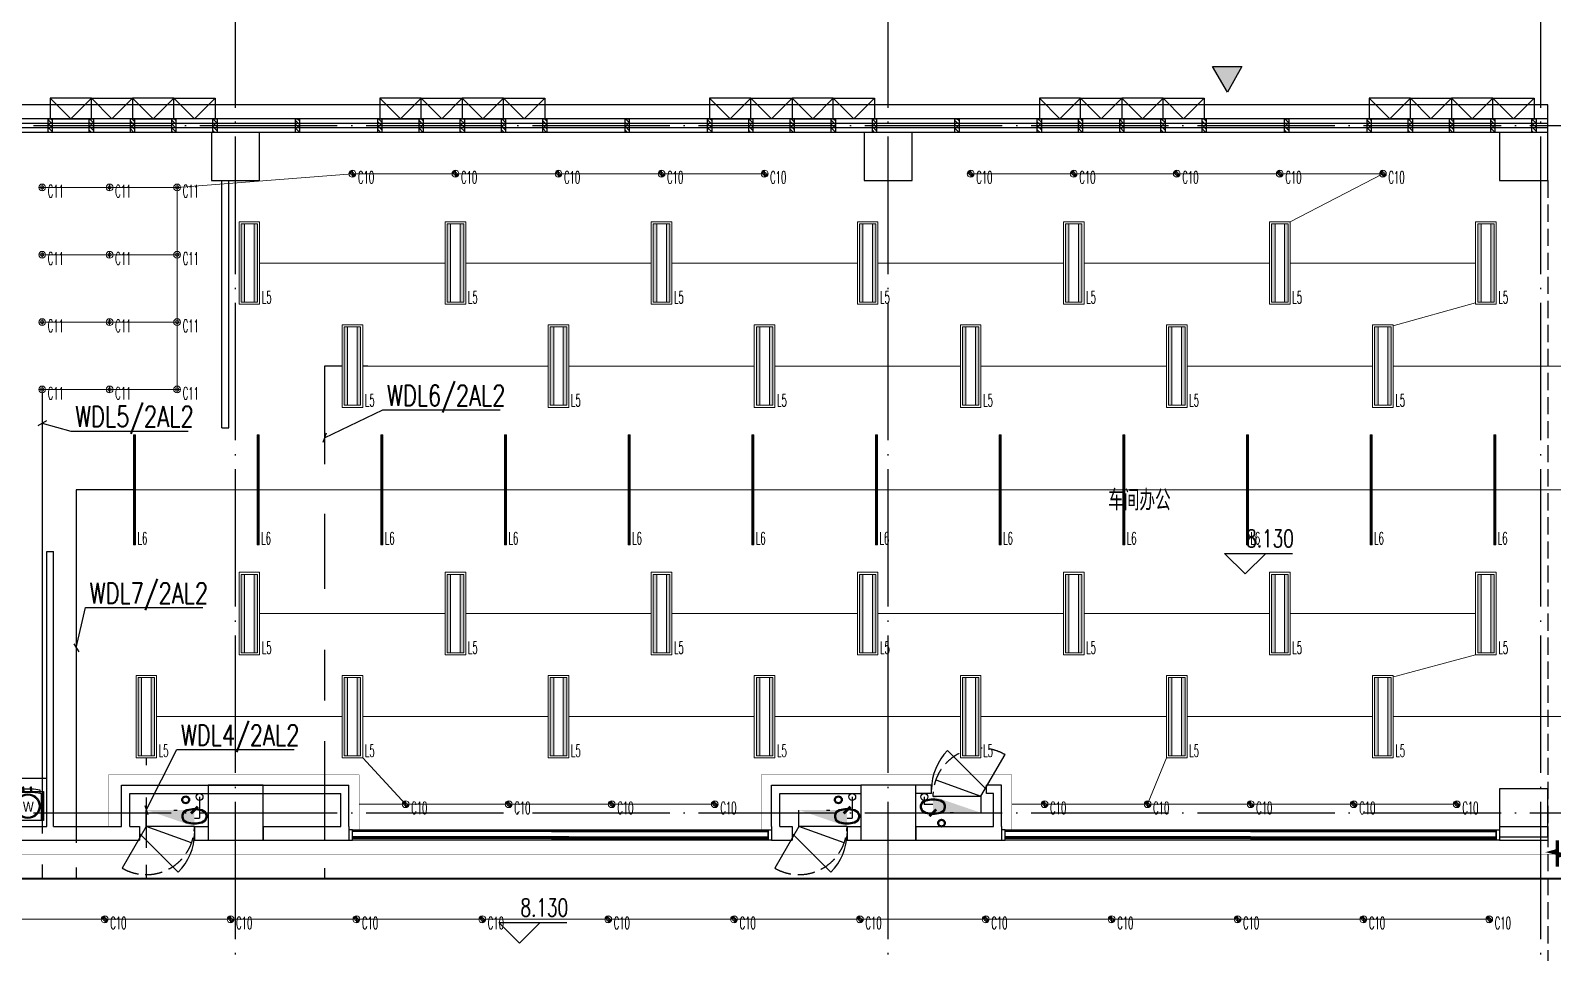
# Model space of a CAD drawing. Extents: x -621157 to 1764546, y -106808 to 741893.
# Drawn here: x 216013 to 238170, y 127966 to 141385 of the extents above; entities that cross this region are included whole.
import ezdxf
from ezdxf import colors
from ezdxf.entities.mleader import LeaderData, LeaderLine
from ezdxf.enums import TextEntityAlignment as Align
from ezdxf.math import Vec2, Vec3

# ---------------------------------------------------------------- set-up
doc = ezdxf.new("R2010")
doc.units = 0
doc.header["$LTSCALE"] = 1000
doc.header["$MEASUREMENT"] = 0
for name, pattern in [('DOT', [6.35, 0, -6.35]), ('XREF-A-101-平面图_t3$0$__DASH', [0.35, 0.25, -0.1]), ('XREF-A-101-平面图_t3$0$DASH', [0.35, 0.25, -0.1]), ('XREF-A-101-平面图_t3$0$DOTE', [2.42, 2, -0.2, 0.02, -0.2])]:
    doc.linetypes.add(name, pattern=pattern)
for name, color, linetype in [('0-底图', 7, 'Continuous'), ('WIRE-照明', 4, 'Continuous'), ('XREF-A-101-平面图_t3$0$A-COLUMN', 8, 'Continuous'), ('XREF-A-101-平面图_t3$0$A-CURTWALL', 8, 'Continuous'), ('XREF-A-101-平面图_t3$0$A-DIM_ELEV', 8, 'Continuous'), ('XREF-A-101-平面图_t3$0$A-DOTE', 8, 'Continuous'), ('XREF-A-101-平面图_t3$0$A-GROUND', 8, 'Continuous'), ('XREF-A-101-平面图_t3$0$A-ROOM-CH', 8, 'Continuous'), ('XREF-A-101-平面图_t3$0$A-SEE', 8, 'Continuous'), ('XREF-A-101-平面图_t3$0$A-WINDOW', 8, 'Continuous'), ('XREF-A-101-平面图_t3$0$A-开启符号', 8, 'Continuous'), ('XREF-A-101-平面图_t3$0$F-L-INF', 8, 'Continuous'), ('XREF-A-101-平面图_t3$0$I-WALL-GYPSUM', 8, 'Continuous'), ('XREF-A-101-平面图_t3$0$I-玻璃隔断', 8, 'Continuous'), ('XREF-A-101-平面图_t3$0$P-EQUIPMENT', 8, 'Continuous'), ('XREF-A-101-平面图_t3$0$PARTITION-INF', 8, 'Continuous'), ('XREF-A-101-平面图_t3$0$PUB_HATCH', 8, 'Continuous'), ('XREF-A-101-平面图_t3$0$PUB_TEXT', 8, 'Continuous'), ('XREF-A-101-平面图_t3$0$水-尺寸', 8, 'Continuous'), ('照明回路线', 1, 'Continuous')]:
    doc.layers.add(name, color=color, linetype=linetype)
for name, color, linetype, lineweight in [('00-照明回路线', 6, 'Continuous', 0), ('CEILING-INF', 4, 'Continuous', 0), ('LIGHT-INF', 6, 'Continuous', 0)]:
    doc.layers.add(name, color=color, linetype=linetype, lineweight=lineweight)
doc.styles.add('E-FST', font='txt.shx', dxfattribs={"width": 0.75, "height": 250, "bigfont": '@@gbcbig.shx'})
doc.styles.add('INF DIM', font='SIMPLEX.SHX', dxfattribs={"width": 0.7, "bigfont": 'hztxt.shx'})
doc.styles.get("Standard").update_dxf_attribs({"font": 'romans.shx', "bigfont": 'HZDXC.SHX'})
doc.styles.add('XREF-A-101-平面图_t3$0$-HZDXCROMANS', font='ROMANS.shx', dxfattribs={"bigfont": 'HZDXC.shx'})
doc.styles.add('XREF-A-101-平面图_t3$0$69F Layout plan$0$Standard', font='arial.ttf', dxfattribs={"width": 0.8})
doc.styles.add('XREF-A-101-平面图_t3$0$A-STANDARD', font='SIMPLEX', dxfattribs={"bigfont": 'GBCBIG'})
doc.styles.add('XREF-A-101-平面图_t3$0$ROMANS', font='romans.shx')
doc.linetypes.add('LED', pattern='A,6,-3.5,["LED",Standard,S=2.54,R=0,X=-2.54,Y=-1.27],-4.8', length=14.3)
doc.dimstyles.get("Standard").update_dxf_attribs({"dimscale": 100, "dimtxt": 3.5, "dimasz": 1, "dimexe": 2.5, "dimexo": 3, "dimgap": 1.5, "dimtad": 1, "dimdec": 0, "dimzin": 0, "dimdsep": 46, "dimtxsty": 'Standard', "dimblk": 'ARCHTICK', "dimcen": 0.09, "dimadec": 0, "dimazin": 0, "dimtfac": 1, "dimtdec": 0, "dimtix": 1, "dimtmove": 2, "dimatfit": 3, "dimfxl": 0, "dimtolj": 1, "dimtzin": 0, "dimarcsym": 0})

# ---------------------------------------------------------------- blocks, each defined once
blk = doc.blocks.new('XREF-A-101-平面图_t3$0$轴网(2)')
at = {"layer": 'XREF-A-101-平面图_t3$0$A-DOTE', "linetype": 'XREF-A-101-平面图_t3$0$DOTE'}
for p, q in [((19000, -3300), (19000, 43300)), ((28500, -3300), (28500, 43300)), ((38000, -3300), (38000, 43300)), ((-3300, 40000), (69800, 40000)), ((-3300, 30000), (69800, 30000))]:
    blk.add_line(p, q, dxfattribs=at)
blk = doc.blocks.new('XREF-A-101-平面图_t3$0$柱网2F')
at = {"layer": 'XREF-A-101-平面图_t3$0$A-COLUMN'}
for points in [[(18650, -800), (19350, -800), (19350, -100), (18650, -100)], [(28150, -800), (28850, -800), (28850, -100), (28150, -100)], [(37400, -800), (38100, -800), (38100, -100), (37400, -100)], [(18600, -10400), (19400, -10400), (19400, -9600), (18600, -9600)], [(28100, -10400), (28900, -10400), (28900, -9600), (28100, -9600)], [(37400, -10350), (38100, -10350), (38100, -9650), (37400, -9650)]]:
    blk.add_lwpolyline(points, close=True, dxfattribs=at)
blk = doc.blocks.new('XREF-A-101-平面图_t3$0$G$C869EB286')
at = {"layer": 'XREF-A-101-平面图_t3$0$A-WINDOW'}
h = blk.add_hatch(dxfattribs=at)
h.set_pattern_fill('ANSI31', color=256, scale=25)
h.set_pattern_definition([(45, (-143.957, -89940), (-28.0633, 28.0633), [])])
h.paths.add_polyline_path([(0, 60), (200, 60), (200, 0), (0, 0)])
blk.add_lwpolyline([(0, 60), (200, 60), (200, 0), (0, 0)], close=True, dxfattribs=at)
blk = doc.blocks.new('XREF-A-101-平面图_t3$0$ROOM')
at = {"layer": 'XREF-A-101-平面图_t3$0$A-ROOM-CH', "style": 'XREF-A-101-平面图_t3$0$-HZDXCROMANS', "width": 0.6}
for tag, p in [('中文房间名称', (0, -1000)), ('英文房间名称', (0, -1500))]:
    blk.add_attdef(tag, text='', height=300, dxfattribs=at).set_placement(p, align=Align.CENTER)
blk = doc.blocks.new('_ArchTick')
at = {"color": 0, "linetype": 'ByBlock', "const_width": 0.4}
blk.add_lwpolyline([(-0.5, -0.5), (0.5, 0.5)], dxfattribs=at)
blk = doc.blocks.new('*D25423')
at = {"layer": 'Defpoints', "color": 0}
blk.add_point((0, 0), dxfattribs=at)
blk.add_point((0, 0), dxfattribs=at)
blk.add_point((0, 0), dxfattribs=at)
blk.add_point((0, 0), dxfattribs=at)
at = {"layer": 'XREF-A-101-平面图_t3$0$水-尺寸', "color": 0, "linetype": 'ByBlock', "lineweight": -2}
blk.add_line((0, 300), (0, 250), dxfattribs=at)
blk.add_line((0, 300), (0, 250), dxfattribs=at)
blk.add_arc((0, 0), 0, 180, 180, dxfattribs=at)
at = {"layer": 'XREF-A-101-平面图_t3$0$水-尺寸', "color": 0, "linetype": 'ByBlock', "lineweight": -2, "xscale": 100, "yscale": 100, "zscale": 100}
for rotation in [90, 90.00000000000001]:
    blk.add_blockref('_ArchTick', (0, 0), dxfattribs=dict(at, rotation=rotation))
at = {"layer": 'XREF-A-101-平面图_t3$0$水-尺寸', "color": 0, "insert": (0, 0), "char_height": 350, "attachment_point": 5}
blk.add_mtext('\\A1;0%%d', dxfattribs=at)
blk = doc.blocks.new('*U25310')
at = {"color": 1}
for p, q in [((1428, 11088), (1428, 7514)), ((1433, 11088), (1433, 7514)), ((1438, 11088), (1438, 7514)), ((1443, 11088), (1443, 7514)), ((1448, 11088), (1448, 7514)), ((1453, 11088), (1453, 7514)), ((1429, 7513), (1428, 7514)), ((1429, 7513), (1432, 7513)), ((1433, 7514), (1432, 7513)), ((1433, 7514), (1438, 7514)), ((1439, 7513), (1438, 7514)), ((1439, 7513), (1442, 7513)), ((1443, 7514), (1442, 7513)), ((1443, 7514), (1448, 7514)), ((1449, 7513), (1448, 7514)), ((1449, 7513), (1452, 7513)), ((1453, 7514), (1452, 7513))]:
    blk.add_line(p, q, dxfattribs=at)
blk = doc.blocks.new('*U25311')
at = {"color": 1}
for p, q in [((3016, 1134), (3015, 1133)), ((3015, 1133), (3015, 1129)), ((3016, 1128), (3015, 1129)), ((6590, 1134), (3016, 1134)), ((6590, 1128), (3016, 1128))]:
    blk.add_line(p, q, dxfattribs=at)
blk = doc.blocks.new('*U25316')
at = {"color": 1}
for p, q in [((1428, 10663), (1428, 7514)), ((1433, 10663), (1433, 7514)), ((1438, 10663), (1438, 7514)), ((1443, 10663), (1443, 7514)), ((1448, 10663), (1448, 7514)), ((1453, 10663), (1453, 7514)), ((1429, 7513), (1428, 7514)), ((1429, 7513), (1432, 7513)), ((1433, 7514), (1432, 7513)), ((1433, 7514), (1438, 7514)), ((1439, 7513), (1438, 7514)), ((1439, 7513), (1442, 7513)), ((1443, 7514), (1442, 7513)), ((1443, 7514), (1448, 7514)), ((1449, 7513), (1448, 7514)), ((1449, 7513), (1452, 7513)), ((1453, 7514), (1452, 7513))]:
    blk.add_line(p, q, dxfattribs=at)
blk = doc.blocks.new('*U25317')
at = {"color": 1}
for p, q in [((3016, 1134), (3015, 1133)), ((3015, 1133), (3015, 1129)), ((3016, 1128), (3015, 1129)), ((6165, 1134), (3016, 1134)), ((6165, 1128), (3016, 1128))]:
    blk.add_line(p, q, dxfattribs=at)
blk = doc.blocks.new('*U25318')
at = {"color": 1}
for p, q in [((1428, 10663), (1428, 7514)), ((1433, 10663), (1433, 7514)), ((1438, 10663), (1438, 7514)), ((1443, 10663), (1443, 7514)), ((1448, 10663), (1448, 7514)), ((1453, 10663), (1453, 7514)), ((1429, 7513), (1428, 7514)), ((1429, 7513), (1432, 7513)), ((1433, 7514), (1432, 7513)), ((1433, 7514), (1438, 7514)), ((1439, 7513), (1438, 7514)), ((1439, 7513), (1442, 7513)), ((1443, 7514), (1442, 7513)), ((1443, 7514), (1448, 7514)), ((1449, 7513), (1448, 7514)), ((1449, 7513), (1452, 7513)), ((1453, 7514), (1452, 7513))]:
    blk.add_line(p, q, dxfattribs=at)
blk = doc.blocks.new('*U25319')
at = {"color": 1}
for p, q in [((3016, 1134), (3015, 1133)), ((3015, 1133), (3015, 1129)), ((3016, 1128), (3015, 1129)), ((6165, 1134), (3016, 1134)), ((6165, 1128), (3016, 1128))]:
    blk.add_line(p, q, dxfattribs=at)
blk = doc.blocks.new('*U25320')
at = {"color": 1}
for p, q in [((1428, 11088), (1428, 7514)), ((1433, 11088), (1433, 7514)), ((1438, 11088), (1438, 7514)), ((1443, 11088), (1443, 7514)), ((1448, 11088), (1448, 7514)), ((1453, 11088), (1453, 7514)), ((1429, 7513), (1428, 7514)), ((1429, 7513), (1432, 7513)), ((1433, 7514), (1432, 7513)), ((1433, 7514), (1438, 7514)), ((1439, 7513), (1438, 7514)), ((1439, 7513), (1442, 7513)), ((1443, 7514), (1442, 7513)), ((1443, 7514), (1448, 7514)), ((1449, 7513), (1448, 7514)), ((1449, 7513), (1452, 7513)), ((1453, 7514), (1452, 7513))]:
    blk.add_line(p, q, dxfattribs=at)
blk = doc.blocks.new('*U25321')
at = {"color": 1}
for p, q in [((3016, 1134), (3015, 1133)), ((3015, 1133), (3015, 1129)), ((3016, 1128), (3015, 1129)), ((6590, 1134), (3016, 1134)), ((6590, 1128), (3016, 1128))]:
    blk.add_line(p, q, dxfattribs=at)
blk = doc.blocks.new('XREF-A-101-平面图_t3$0$G$CCB870F7D')
at = {"layer": 'XREF-A-101-平面图_t3$0$I-玻璃隔断'}
blk.add_line((26700, -10100), (26700, -10300), dxfattribs=at)
for points in [[(20600, -10300), (20600, -10150), (20550, -10150), (20550, -10300)], [(20600, -10300), (20600, -10150), (26650, -10150), (26650, -10300)], [(26650, -10300), (26650, -10150), (26700, -10150), (26700, -10300)], [(30100, -10300), (30100, -10150), (30050, -10150), (30050, -10300)], [(30100, -10300), (30100, -10150), (37250, -10150), (37250, -10300)], [(37250, -10300), (37250, -10150), (37300, -10150), (37300, -10300)]]:
    blk.add_lwpolyline(points, close=True, dxfattribs=at)
at = {"layer": 'XREF-A-101-平面图_t3$0$I-玻璃隔断', "color": 1}
blk.add_blockref('*U25321', (27085, -11299), dxfattribs=at)
at = {"layer": 'XREF-A-101-平面图_t3$0$I-玻璃隔断', "color": 1, "xscale": -1, "rotation": 270}
blk.add_blockref('*U25320', (22587, -11702), dxfattribs=at)
at = {"layer": 'XREF-A-101-平面图_t3$0$PARTITION-INF'}
blk.add_blockref('*U25317', (17585, -11299), dxfattribs=at)
at = {"layer": 'XREF-A-101-平面图_t3$0$PARTITION-INF', "xscale": -1}
for name, p in [('*U25319', (29665, -11299)), ('*U25311', (40265, -11299))]:
    blk.add_blockref(name, p, dxfattribs=at)
at = {"layer": 'XREF-A-101-平面图_t3$0$PARTITION-INF', "xscale": -1, "rotation": 270}
blk.add_blockref('*U25316', (13087, -11702), dxfattribs=at)
at = {"layer": 'XREF-A-101-平面图_t3$0$PARTITION-INF', "rotation": 90.00000000000001}
for name, p in [('*U25318', (34163, -11702)), ('*U25310', (44763, -11702))]:
    blk.add_blockref(name, p, dxfattribs=at)
blk = doc.blocks.new('XREF-A-101-平面图_t3$0$coffeemachine_PL-01')
blk.add_lwpolyline([(-195, 426), (195, 426), (195, 0), (-195, 0)], close=True)
at = {"color": 8}
blk.add_lwpolyline([(195, 64), (165, 64), (144, 93), (0, 93), (-144, 93), (-165, 64), (-195, 64)], dxfattribs=at)
blk.add_lwpolyline([(-172, 0), (-172, -26, 0.414214), (-162, -36), (162, -36, 0.414214), (172, -26), (172, 0)], format="xyb", dxfattribs=at)
blk.add_circle((0, 50), 22.5)
at = {"insert": (7, 233), "char_height": 50, "width": 870.54, "attachment_point": 5, "style": 'XREF-A-101-平面图_t3$0$ROMANS'}
blk.add_mtext('COFFEE', dxfattribs=at)
blk = doc.blocks.new('XREF-A-101-平面图_t3$0$A$C2C206FAC')
for p, q in [((0, 485), (400, 485)), ((0, 485), (0, 98)), ((400, 485), (400, 98)), ((20, 94), (20, 44)), ((148, 50), (145, 0)), ((145, 0), (160, 0)), ((148, 50), (150, 50)), ((155, 50), (157, 50)), ((157, 50), (160, 0)), ((260, 50), (257, 0)), ((257, 0), (272, 0)), ((260, 50), (262, 50)), ((267, 50), (269, 50)), ((269, 50), (272, 0)), ((380, 94), (380, 44))]:
    blk.add_line(p, q)
for centre, radius in [((200, 278), 179), ((200, 278), 164), ((153, 50), 2.6), ((265, 50), 2.6)]:
    blk.add_circle(centre, radius)
for centre, radius, start, end in [((200, 1084), 1006, 258.547, 281.4897), ((200, 1084), 1056, 260.1999, 267.1079), ((152, 54), 10.9, 296.6275, 243.5797), ((200, 1084), 1056, 267.7307, 273.2177), ((265, 54), 10.9, 296.6275, 243.5797), ((200, 1084), 1056, 273.8352, 279.8368)]:
    blk.add_arc(centre, radius, start, end)
at = {"insert": (1123, 210), "char_height": 150, "width": 1952.54, "attachment_point": 1, "rotation": 180, "style": 'XREF-A-101-平面图_t3$0$69F Layout plan$0$Standard'}
blk.add_mtext('\\pxi5.6747;W', dxfattribs=at)
blk = doc.blocks.new('XREF-A-101-平面图_t3$0$yuouioui')
at = {"linetype": 'XREF-A-101-平面图_t3$0$__DASH', "ltscale": 1000}
blk.add_lwpolyline([(300666, 20452), (301087, 20452), (301087, 20000), (300666, 20000)], close=True, dxfattribs=at)
at = {"linetype": 'XREF-A-101-平面图_t3$0$__DASH', "ltscale": 1000, "rotation": 89.98165643611132}
blk.add_blockref('XREF-A-101-平面图_t3$0$A$C2C206FAC', (301151, 20026), dxfattribs=at)
blk = doc.blocks.new('XREF-A-101-平面图_t3$0$Reflesh-900')
for p, q in [((450, 53), (-450, 53)), ((-450, 53), (-370, 53)), ((0, 0), (0, 53))]:
    blk.add_line(p, q)
for points in [[(-430, 64, -0.414214), (-450, 84), (-450, 634), (450, 634), (450, 84, -0.414214), (430, 64)], [(435, -1, 0.368203), (451, 19), (451, 53), (-449, 53), (-449, 19, 0.368203), (-432, -1, -0.001541)]]:
    blk.add_lwpolyline(points, format="xyb", close=True)
for points in [[(-370, -3), (-370, -24, 0.414214), (-365, -29), (-315, -29, 0.414214), (-310, -24), (-310, 0)], [(370, -3), (370, -24, -0.414214), (365, -29), (315, -29, -0.414214), (310, -24), (310, 0)]]:
    blk.add_lwpolyline(points, format="xyb")
blk = doc.blocks.new('XREF-A-101-平面图_t3$0$WashBasin')
at = {"color": 8}
for p, q in [((272, 500), (272, 495)), ((272, 495), (285, 486)), ((272, 495), (302, 495)), ((285, 486), (285, 464)), ((285, 486), (302, 486)), ((285, 454), (285, 440)), ((332, 495), (302, 495)), ((320, 486), (302, 486)), ((332, 495), (320, 486)), ((320, 486), (320, 464)), ((320, 454), (320, 440)), ((332, 500), (332, 495)), ((275, 250), (325, 250)), ((300, 225), (300, 275))]:
    blk.add_line(p, q, dxfattribs=at)
for points in [[(0, 25), (0, 475)], [(25, 500), (575, 500)], [(600, 475), (600, 25)], [(575, 0), (25, 0)]]:
    blk.add_lwpolyline(points)
for points in [[(63, 463), (538, 463)], [(38, 63), (38, 438)], [(563, 438), (563, 63)], [(538, 38), (63, 38)]]:
    blk.add_lwpolyline(points, dxfattribs=at)
for points in [[(302, 464), (285, 464, 1), (285, 454), (302, 454)], [(302, 464), (320, 464, -1), (320, 454), (302, 454)], [(316, 397), (316, 355, -1), (289, 355), (289, 397)]]:
    blk.add_lwpolyline(points, format="xyb", dxfattribs=at)
for centre, radius in [((300, 250), 37.5), ((300, 250), 25), ((302, 423), 4.51)]:
    blk.add_circle(centre, radius, dxfattribs=at)
for centre, start, end in [((22, 478), 81.8699, 188.1301), ((578, 478), 351.8699, 98.1301), ((22, 22), 171.8699, 278.1301), ((578, 22), 261.8699, 8.1301)]:
    blk.add_arc(centre, 22.1, start, end)
for centre, radius, start, end in [((59, 441), 22.1, 81.8699, 188.1301), ((302, 420), 26.9, 47.1315, 132.7667), ((541, 441), 22.1, 351.8699, 98.1301), ((280, 434), 6.65, 75.1582, 220.8774), ((334, 480), 77.3, 220.8774, 232.5424), ((302, 420), 26.9, 162.3089, 257.9711), ((308, 539), 102, 255.1582, 266.5866), ((277, 406), 15.5, 3.2094, 52.5424), ((335, 410), 42.5, 183.2094, 198.0112), ((302, 399), 7.35, 198.0112, 271.9664), ((296, 539), 102, 273.4134, 284.8418), ((302, 399), 7.35, 268.0336, 341.9888), ((302, 420), 26.9, 282.4857, 17.3853), ((269, 410), 42.5, 341.9888, 356.7906), ((327, 406), 15.5, 127.4576, 176.7906), ((270, 480), 77.3, 307.4576, 319.1226), ((324, 434), 6.65, 319.1226, 104.8418), ((59, 59), 22.1, 171.8699, 278.1301), ((541, 59), 22.1, 261.8699, 8.1301)]:
    blk.add_arc(centre, radius, start, end, dxfattribs=at)
blk = doc.blocks.new('XREF-A-101-平面图_t3$0$G$CD62491EA')
at = {"layer": 'XREF-A-101-平面图_t3$0$F-L-INF', "ltscale": 0.15}
for points in [[(0, 700), (0, 0), (4500, 0), (4500, 700)], [(3950, 0), (4500, 0), (4500, 700), (3950, 700)]]:
    blk.add_lwpolyline(points, close=True, dxfattribs=at)
blk.add_lwpolyline([(1000, 700), (1000, 0)], dxfattribs=at)
for name, p, rotation in [('XREF-A-101-平面图_t3$0$WashBasin', (2087, 700), 180), ('XREF-A-101-平面图_t3$0$Reflesh-900', (500, 634), 180), ('XREF-A-101-平面图_t3$0$coffeemachine_PL-01', (2786, 537), 180), ('XREF-A-101-平面图_t3$0$yuouioui', (24451, -300577), 90)]:
    blk.add_blockref(name, p, dxfattribs=dict(at, rotation=rotation))
blk = doc.blocks.new('XREF-A-101-平面图_t3$0$bz1')
at = {"layer": 'XREF-A-101-平面图_t3$0$PUB_HATCH'}
h = blk.add_hatch(color=1, dxfattribs=at)
h.dxf.hatch_style = 1
h.paths.add_polyline_path([(4866032, -641203), (4865818, -641573), (4866245, -641573)])
at = {"layer": 'XREF-A-101-平面图_t3$0$PUB_TEXT', "color": 1}
blk.add_lwpolyline([(4866032, -641203), (4865818, -641573), (4866245, -641573)], close=True, dxfattribs=at)
blk = doc.blocks.new('XREF-A-101-平面图_t3$0$G$C34B60025')
at = {"xscale": -1, "rotation": 180}
blk.add_blockref('XREF-A-101-平面图_t3$0$bz1', (-4832696, -640615), dxfattribs=at)
blk = doc.blocks.new('XREF-A-101-平面图_t3$0$DOOR2DLIB$SYSLIB$00000101')
at = {"color": 0}
blk.add_line((0.5, 0), (-0.207, 0.707), dxfattribs=at)
blk.add_arc((0.5, 0), 1, 135, 180, dxfattribs=at)
blk = doc.blocks.new('_Oblique')
at = {"color": 0, "linetype": 'ByBlock', "lineweight": -2}
blk.add_line((-0.5, -0.5), (0.5, 0.5), dxfattribs=at)
blk = doc.blocks.new('*U24682')
h = blk.add_hatch(color=8)
h.dxf.hatch_style = 1
h.paths.add_polyline_path([(-50, 0), (-24, 0, -0.414214), (0, 24), (0, 50, 0.414214)])
h.paths.add_polyline_path([(0, -24), (0, -50, 0.414214), (50, 0), (24, 0, -0.414214)])
at = {"color": 8}
for points in [[(50, 0), (-50, 0)], [(0, 50), (0, -50)]]:
    blk.add_lwpolyline(points, dxfattribs=at)
blk.add_circle((0, 0), 50)
blk.add_circle((0, 0), 24.5, dxfattribs=at)
at = {"style": 'INF DIM', "width": 0.5}
blk.add_text('C10', height=180, dxfattribs=at).set_placement((81, -144))
blk = doc.blocks.new('A$C73cf2add')
at = {"linetype": 'DOT'}
blk.add_wipeout([(-150, 600), (150, 600), (150, -600), (-150, -600)], dxfattribs=at).dxf.layer = 'LIGHT-INF'
at = {"layer": 'LIGHT-INF'}
h = blk.add_hatch(color=256, dxfattribs=at)
h.dxf.hatch_style = 1
h.paths.add_polyline_path([(-120, 570), (-70, 570), (-70, -570), (-120, -570)])
h = blk.add_hatch(color=256, dxfattribs=at)
h.dxf.hatch_style = 1
h.paths.add_polyline_path([(70, 570), (120, 570), (120, -570), (70, -570)])
for points in [[(-150, 600), (150, 600), (150, -600), (-150, -600)], [(-120, 570), (120, 570), (120, -570), (-120, -570)], [(-120, 570), (-70, 570), (-70, -570), (-120, -570)], [(70, 570), (120, 570), (120, -570), (70, -570)]]:
    blk.add_lwpolyline(points, close=True, dxfattribs=at)
at = {"layer": 'LIGHT-INF', "style": 'INF DIM', "width": 0.5}
blk.add_text('L5', height=180, dxfattribs=at).set_placement((181, -588))
blk = doc.blocks.new('A$C43fcb5d1')
at = {"linetype": 'DOT'}
blk.add_wipeout([(-15, 0), (15, 0), (15, -1600), (-15, -1600)], dxfattribs=at).dxf.layer = 'CEILING-INF'
at = {"layer": 'LIGHT-INF'}
h = blk.add_hatch(dxfattribs=at)
h.set_pattern_fill('ANSI37', color=256, scale=5)
h.set_pattern_definition([(45, (-3e-11, -800), (-11.22532, 11.22532), []), (135, (-3e-11, -800), (-11.22532, -11.22532), [])])
h.paths.add_polyline_path([(-10, -5), (10, -5), (10, -1595), (-10, -1595)])
for points in [[(-15, 0), (15, 0), (15, -1600), (-15, -1600)], [(-10, -5), (10, -5), (10, -1595), (-10, -1595)]]:
    blk.add_lwpolyline(points, close=True, dxfattribs=at)
at = {"layer": 'LIGHT-INF', "style": 'INF DIM', "width": 0.5}
blk.add_text('L6', height=180, dxfattribs=at).set_placement((42, -1594))
blk = doc.blocks.new('A$C8937094a')
at = {"color": 8}
for points in [[(50, 0), (-50, 0)], [(0, 50), (0, -50)]]:
    blk.add_lwpolyline(points, dxfattribs=at)
blk.add_circle((0, 0), 50)
blk.add_circle((0, 0), 24.5, dxfattribs=at)
at = {"style": 'INF DIM', "width": 0.5}
blk.add_text('C11', height=180, dxfattribs=at).set_placement((81, -144))
blk = doc.blocks.new('G$CDFF05B24')
at = {"layer": 'LIGHT-INF', "color": 6, "linetype": 'LED', "ltscale": 0.05, "const_width": 5}
for points in [[(5400, -10200), (8900, -10200), (8900, -10600), (57600, -10600), (57600, -10200), (62400, -10200), (62400, -4500)], [(17150, -10200), (17150, -9450), (20800, -9450), (20800, -10250)]]:
    blk.add_lwpolyline(points, dxfattribs=at)
at = {"layer": 'LIGHT-INF', "color": 6, "linetype": 'LED', "ltscale": 0.1, "const_width": 5}
blk.add_lwpolyline([(26650, -10250), (26650, -9450), (30300, -9450), (30300, -10250)], dxfattribs=at)
at = {"layer": 'LIGHT-INF', "color": 6}
for name, p in [('*U24682', (20700, -700)), ('*U24682', (22200, -700)), ('*U24682', (23700, -700)), ('*U24682', (25200, -700)), ('*U24682', (26700, -700)), ('*U24682', (29700, -700)), ('*U24682', (31200, -700)), ('*U24682', (32700, -700)), ('*U24682', (34200, -700)), ('*U24682', (35700, -700)), ('A$C8937094a', (16184, -900)), ('A$C8937094a', (17166, -900)), ('A$C8937094a', (18149, -900)), ('A$C73cf2add', (19200, -2000)), ('A$C73cf2add', (22200, -2000)), ('A$C73cf2add', (25200, -2000)), ('A$C73cf2add', (28200, -2000)), ('A$C73cf2add', (31200, -2000)), ('A$C73cf2add', (34200, -2000)), ('A$C73cf2add', (37200, -2000)), ('A$C8937094a', (16184, -1880)), ('A$C8937094a', (17166, -1880)), ('A$C8937094a', (18149, -1880)), ('A$C8937094a', (16184, -2860)), ('A$C8937094a', (17166, -2860)), ('A$C8937094a', (18149, -2860)), ('A$C73cf2add', (20700, -3500)), ('A$C73cf2add', (23700, -3500)), ('A$C73cf2add', (26700, -3500)), ('A$C73cf2add', (29700, -3500)), ('A$C73cf2add', (32700, -3500)), ('A$C73cf2add', (35700, -3500)), ('A$C8937094a', (16184, -3840)), ('A$C8937094a', (17166, -3840)), ('A$C8937094a', (18149, -3840)), ('*U24682', (21475, -9875)), ('*U24682', (22975, -9875)), ('*U24682', (24475, -9875)), ('*U24682', (25975, -9875)), ('*U24682', (30775, -9875)), ('*U24682', (32275, -9875)), ('*U24682', (33775, -9875)), ('*U24682', (35275, -9875)), ('*U24682', (36775, -9875)), ('*U24682', (17094, -11550)), ('*U24682', (18926, -11550)), ('*U24682', (20758, -11550)), ('*U24682', (22590, -11550)), ('*U24682', (24423, -11550)), ('*U24682', (26255, -11550)), ('*U24682', (28087, -11550)), ('*U24682', (29919, -11550)), ('*U24682', (31752, -11550)), ('*U24682', (33584, -11550)), ('*U24682', (35416, -11550)), ('*U24682', (37248, -11550))]:
    blk.add_blockref(name, p, dxfattribs=at)
at = {"layer": 'CEILING-INF', "color": 8}
for p in [(17530, -4500), (19330, -4500), (21130, -4500), (22930, -4500), (24730, -4500), (26530, -4500), (28330, -4500), (30130, -4500), (31930, -4500), (33730, -4500), (35530, -4500), (37330, -4500)]:
    blk.add_blockref('A$C43fcb5d1', p, dxfattribs=at)
at = {"layer": 'LIGHT-INF', "color": 6}
for p in [(19200, -7100), (22200, -7100), (25200, -7100), (28200, -7100), (31200, -7100), (34200, -7100), (37200, -7100), (17700, -8600), (20700, -8600), (23700, -8600), (26700, -8600), (29700, -8600), (32700, -8600), (35700, -8600)]:
    blk.add_blockref('A$C73cf2add', p, dxfattribs=at)
blk = doc.blocks.new('XREF-A-101-平面图_t3$0$单出口消火栓新')
for p, q in [((-240, 700), (-846.2, 1050)), ((-479.4, 42.2), (-240, 700)), ((-240, 0), (-240, 700)), ((-240, 700), (0, 700))]:
    blk.add_line(p, q)
at = {"color": 0, "linetype": 'XREF-A-101-平面图_t3$0$DASH'}
blk.add_arc((-240, 700), 700, 150, 270, dxfattribs=at)
blk.add_solid([(-240, 0), (0, 0), (0, 700)])
at = {"layer": 'XREF-A-101-平面图_t3$0$水-尺寸', "linetype": 'ByBlock'}
dim = blk.add_angular_dim_3p(base=(0, 0), center=(0, 0), p1=(0, 0), p2=(0, 0), dimstyle='Standard', dxfattribs=at)
dim.commit()
dim.dimension.update_dxf_attribs({"geometry": '*D25423', "text_midpoint": (0, 0)})
blk = doc.blocks.new('XREF-A-101-平面图_t3$0$G$C156FCA62')
at = {"layer": 'XREF-A-101-平面图_t3$0$P-EQUIPMENT', "color": 10}
for p, q in [((18475, 130230), (18475, 129920)), ((27975, 130230), (27975, 129920)), ((29025, 130230), (29025, 130120)), ((29150, 130120), (29025, 130120)), ((18400, 129920), (18475, 129920)), ((27900, 129920), (27975, 129920))]:
    blk.add_line(p, q, dxfattribs=at)
at = {"layer": 'XREF-A-101-平面图_t3$0$P-EQUIPMENT'}
for centre in [(18475, 130230), (27975, 130230), (29025, 130230)]:
    blk.add_circle(centre, 50, dxfattribs=at)
for p, rotation in [((29150, 130000), 270), ((18400, 130040), 90), ((27900, 130040), 90)]:
    blk.add_blockref('XREF-A-101-平面图_t3$0$单出口消火栓新', p, dxfattribs=dict(at, rotation=rotation))
blk = doc.blocks.new('XREF-A-101-平面图_t3$0$G$C646F86AA')
at = {"layer": 'XREF-A-101-平面图_t3$0$P-EQUIPMENT', "color": 10}
for p, q in [((18475, 130230), (18475, 129920)), ((27975, 130230), (27975, 129920)), ((29025, 130230), (29025, 130120)), ((29150, 130120), (29025, 130120)), ((18400, 129920), (18475, 129920)), ((27900, 129920), (27975, 129920))]:
    blk.add_line(p, q, dxfattribs=at)
at = {"layer": 'XREF-A-101-平面图_t3$0$P-EQUIPMENT'}
for centre in [(18475, 130230), (27975, 130230), (29025, 130230)]:
    blk.add_circle(centre, 50, dxfattribs=at)
for p, rotation in [((29150, 130000), 270), ((18400, 130040), 90), ((27900, 130040), 90)]:
    blk.add_blockref('XREF-A-101-平面图_t3$0$单出口消火栓新', p, dxfattribs=dict(at, rotation=rotation))
blk = doc.blocks.new('XREF-A-101-平面图_t3')
at = {"layer": 'XREF-A-101-平面图_t3$0$A-CURTWALL'}
for p, q in [((238100, 140100), (199900, 140100)), ((238100, 140033), (199967, 140033)), ((238100, 139900), (238100, 140100)), ((238100, 139967), (200033, 139967)), ((238100, 139900), (200100, 139900))]:
    blk.add_line(p, q, dxfattribs=at)
at = {"layer": 'XREF-A-101-平面图_t3$0$A-开启符号', "linetype": 'Continuous'}
for points in [[(216300, 140400), (216300, 140100), (216900, 140100), (216900, 140400)], [(217500, 140400), (217500, 140100), (216900, 140100), (216900, 140400)], [(217500, 140400), (217500, 140100), (218100, 140100), (218100, 140400)], [(218700, 140400), (218700, 140100), (218100, 140100), (218100, 140400)], [(221100, 140400), (221100, 140100), (221700, 140100), (221700, 140400)], [(222300, 140400), (222300, 140100), (221700, 140100), (221700, 140400)], [(222300, 140400), (222300, 140100), (222900, 140100), (222900, 140400)], [(223500, 140400), (223500, 140100), (222900, 140100), (222900, 140400)], [(225900, 140400), (225900, 140100), (226500, 140100), (226500, 140400)], [(227100, 140400), (227100, 140100), (226500, 140100), (226500, 140400)], [(227100, 140400), (227100, 140100), (227700, 140100), (227700, 140400)], [(228300, 140400), (228300, 140100), (227700, 140100), (227700, 140400)], [(230700, 140400), (230700, 140100), (231300, 140100), (231300, 140400)], [(231900, 140400), (231900, 140100), (231300, 140100), (231300, 140400)], [(231900, 140400), (231900, 140100), (232500, 140100), (232500, 140400)], [(233100, 140400), (233100, 140100), (232500, 140100), (232500, 140400)], [(235500, 140400), (235500, 140100), (236100, 140100), (236100, 140400)], [(236700, 140400), (236700, 140100), (236100, 140100), (236100, 140400)], [(236700, 140400), (236700, 140100), (237300, 140100), (237300, 140400)], [(237900, 140400), (237900, 140100), (237300, 140100), (237300, 140400)]]:
    blk.add_lwpolyline(points, close=True, dxfattribs=at)
for points in [[(216300, 140400), (216600, 140100), (216900, 140400)], [(217500, 140400), (217200, 140100), (216900, 140400)], [(217500, 140400), (217800, 140100), (218100, 140400)], [(218700, 140400), (218400, 140100), (218100, 140400)], [(221100, 140400), (221400, 140100), (221700, 140400)], [(222300, 140400), (222000, 140100), (221700, 140400)], [(222300, 140400), (222600, 140100), (222900, 140400)], [(223500, 140400), (223200, 140100), (222900, 140400)], [(225900, 140400), (226200, 140100), (226500, 140400)], [(227100, 140400), (226800, 140100), (226500, 140400)], [(227100, 140400), (227400, 140100), (227700, 140400)], [(228300, 140400), (228000, 140100), (227700, 140400)], [(230700, 140400), (231000, 140100), (231300, 140400)], [(231900, 140400), (231600, 140100), (231300, 140400)], [(231900, 140400), (232200, 140100), (232500, 140400)], [(233100, 140400), (232800, 140100), (232500, 140400)], [(235500, 140400), (235800, 140100), (236100, 140400)], [(236700, 140400), (236400, 140100), (236100, 140400)], [(236700, 140400), (237000, 140100), (237300, 140400)], [(237900, 140400), (237600, 140100), (237300, 140400)]]:
    blk.add_lwpolyline(points, dxfattribs=at)
at = {"layer": 'XREF-A-101-平面图_t3$0$I-WALL-GYPSUM'}
blk.add_line((218800, 139200), (218900, 139200), dxfattribs=at)
blk.add_blockref('XREF-A-101-平面图_t3$0$G$CCB870F7D', (200100, 139900))
at = {"layer": 'XREF-A-101-平面图_t3$0$A-WINDOW', "rotation": 270}
for p in [(216270, 140100), (216870, 140100), (217470, 140100), (218070, 140100), (218670, 140100), (219870, 140100), (221070, 140100), (221670, 140100), (222270, 140100), (222870, 140100), (223470, 140100), (224670, 140100), (225870, 140100), (226470, 140100), (227070, 140100), (227670, 140100), (228270, 140100), (229470, 140100), (230670, 140100), (231270, 140100), (231870, 140100), (232470, 140100), (233070, 140100), (234270, 140100), (235470, 140100), (236070, 140100), (236670, 140100), (237270, 140100), (237870, 140100)]:
    blk.add_blockref('XREF-A-101-平面图_t3$0$G$C869EB286', p, dxfattribs=at)
at = {"layer": 'XREF-A-101-平面图_t3$0$A-DIM_ELEV'}
for p, q in [((233694, 133475), (233394, 133775)), ((233394, 133775), (234384, 133775)), ((233694, 133475), (233994, 133775)), ((223131, 128103), (222831, 128403)), ((222831, 128403), (223821, 128403)), ((223131, 128103), (223431, 128403))]:
    blk.add_line(p, q, dxfattribs=at)
at = {"layer": 'XREF-A-101-平面图_t3$0$A-GROUND', "linetype": 'XREF-A-101-平面图_t3$0$DASH'}
blk.add_lwpolyline([(238100, 139200), (238100, 100400)], dxfattribs=at)
at = {"layer": 'XREF-A-101-平面图_t3$0$A-SEE'}
blk.add_lwpolyline([(238100, 140100), (238100, 140300), (199700, 140300), (199700, 111000)], dxfattribs=at)
at = {"layer": 'XREF-A-101-平面图_t3$0$I-WALL-GYPSUM'}
for p, q in [((218800, 135600), (218800, 139200)), ((218900, 135600), (218900, 139200)), ((218800, 135600), (218900, 135600)), ((216250, 129800), (216250, 133800)), ((216250, 133800), (216350, 133800)), ((216350, 129800), (216350, 133800)), ((217340, 129800), (217340, 130400)), ((217340, 130400), (220650, 130400)), ((220650, 129800), (220650, 130400)), ((226800, 130400), (228100, 130400)), ((226800, 129800), (226800, 130400)), ((228100, 130400), (228100, 130280)), ((229130, 130400), (228900, 130400)), ((228900, 130280), (228900, 130400)), ((230150, 130400), (229930, 130400)), ((230150, 129800), (230150, 130400)), ((217460, 129800), (217460, 130280)), ((217460, 130280), (220530, 130280)), ((220530, 129800), (220530, 130280)), ((226920, 130280), (228100, 130280)), ((226920, 129800), (226920, 130280)), ((229130, 130280), (228900, 130280)), ((230030, 130280), (229930, 130280)), ((230030, 129800), (230030, 130280)), ((211750, 129800), (216250, 129800)), ((216350, 129800), (217340, 129800)), ((217460, 129800), (217600, 129800)), ((218400, 129800), (218600, 129800)), ((218600, 129800), (218600, 129600)), ((219400, 129800), (220530, 129800)), ((219400, 129800), (219400, 129600)), ((220650, 129800), (220650, 129600)), ((226800, 129800), (226800, 129600)), ((226920, 129800), (227100, 129800)), ((227900, 129800), (228100, 129800)), ((228100, 129800), (228100, 129600)), ((228900, 129800), (230030, 129800)), ((228900, 129800), (228900, 129600)), ((230150, 129800), (230150, 129600)), ((237400, 129800), (238100, 129800)), ((237400, 129800), (237400, 129600)), ((238100, 129800), (238100, 129600)), ((211650, 129600), (216300, 129600)), ((216300, 129600), (217400, 129600)), ((217400, 129600), (217600, 129600)), ((218400, 129600), (218600, 129600)), ((219400, 129600), (220590, 129600)), ((220590, 129600), (220650, 129600)), ((226800, 129600), (226860, 129600)), ((226860, 129600), (227100, 129600)), ((227900, 129600), (228100, 129600)), ((228900, 129600), (230080, 129600)), ((230080, 129600), (230150, 129600)), ((237400, 129600), (238100, 129600))]:
    blk.add_line(p, q, dxfattribs=at)
for points in [[(229130, 130280), (229130, 130400)], [(229930, 130280), (229930, 130400)], [(217600, 129800), (217600, 129600)], [(218400, 129800), (218400, 129600)], [(227100, 129800), (227100, 129600)], [(227900, 129800), (227900, 129600)]]:
    blk.add_lwpolyline(points, dxfattribs=at)
for name, p in [('XREF-A-101-平面图_t3$0$G$C156FCA62', (200000, 0)), ('XREF-A-101-平面图_t3$0$G$C646F86AA', (200000, 0)), ('XREF-A-101-平面图_t3$0$G$C646F86AA', (200000, 0)), ('XREF-A-101-平面图_t3$0$G$C34B60025', (200100, 139900)), ('XREF-A-101-平面图_t3$0$G$CD62491EA', (211750, 129800))]:
    blk.add_blockref(name, p)
at = {"layer": 'XREF-A-101-平面图_t3$0$A-COLUMN'}
blk.add_blockref('XREF-A-101-平面图_t3$0$柱网2F', (200000, 140000), dxfattribs=at)
at = {"layer": 'XREF-A-101-平面图_t3$0$A-DOTE'}
blk.add_blockref('XREF-A-101-平面图_t3$0$轴网(2)', (200000, 100000), dxfattribs=at)
at = {"layer": 'XREF-A-101-平面图_t3$0$A-ROOM-CH'}
ref = blk.add_blockref('XREF-A-101-平面图_t3$0$ROOM', (232156, 135399), dxfattribs=at)
ref.add_attrib('中文房间名称', '车间办公', dxfattribs={"height": 300, "style": 'XREF-A-101-平面图_t3$0$-HZDXCROMANS', "width": 0.8}).set_placement((232156, 134399), align=Align.CENTER)
at = {"layer": 'XREF-A-101-平面图_t3$0$A-WINDOW', "xscale": -800, "yscale": -800, "zscale": -800, "rotation": 180}
blk.add_blockref('XREF-A-101-平面图_t3$0$DOOR2DLIB$SYSLIB$00000101', (229530, 130340), dxfattribs=at)
at = {"layer": 'XREF-A-101-平面图_t3$0$A-WINDOW', "xscale": -800, "yscale": -800, "zscale": -800}
for p in [(218000, 129700), (227500, 129700)]:
    blk.add_blockref('XREF-A-101-平面图_t3$0$DOOR2DLIB$SYSLIB$00000101', p, dxfattribs=at)
at = {"layer": 'XREF-A-101-平面图_t3$0$A-DIM_ELEV', "color": 7, "style": 'XREF-A-101-平面图_t3$0$A-STANDARD', "width": 0.705882}
for p in [(233709, 133865), (223146, 128493)]:
    blk.add_text('8.130', height=255, dxfattribs=at).set_placement(p)
blk = doc.blocks.new('G$C45431F82')
at = {"layer": '00-照明回路线', "ltscale": 5}
for p, q in [((20700, -700), (18149, -900)), ((26700, -700), (20700, -700)), ((29700, -700), (35700, -700)), ((35700, -700), (34350, -1400)), ((18149, -900), (16184, -900)), ((18149, -1880), (18149, -900)), ((16184, -1880), (18149, -1880)), ((18149, -3840), (18149, -1880)), ((19350, -2000), (22080, -2000)), ((22295, -2000), (25050, -2000)), ((25320, -2000), (28080, -2000)), ((28295, -2000), (31050, -2000)), ((31320, -2000), (34080, -2000)), ((34295, -2000), (37050, -2000)), ((35795, -2930), (37080, -2570)), ((16184, -2860), (18149, -2860)), ((20850, -3500), (23580, -3500)), ((23850, -3500), (26580, -3500)), ((26850, -3500), (29605, -3500)), ((29850, -3500), (32580, -3500)), ((32820, -3500), (35580, -3500)), ((35820, -3500), (38580, -3500)), ((16184, -3840), (18149, -3840)), ((17530, -5300), (53530, -5300)), ((19320, -7100), (22050, -7100)), ((22350, -7100), (25050, -7100)), ((25320, -7100), (28050, -7100)), ((28320, -7100), (31105, -7100)), ((31320, -7100), (34105, -7100)), ((34270, -7100), (37105, -7100)), ((37050, -7700), (35820, -8030)), ((17850, -8600), (20605, -8600)), ((20795, -8600), (23580, -8600)), ((23850, -8600), (26605, -8600)), ((26850, -8600), (29605, -8600)), ((29850, -8600), (32605, -8600)), ((32795, -8600), (35550, -8600)), ((35820, -8600), (38580, -8600)), ((21475, -9875), (20850, -9200)), ((32275, -9875), (32550, -9200)), ((21475, -9875), (20800, -9875)), ((25975, -9875), (21475, -9875)), ((30775, -9875), (30300, -9875)), ((36775, -9875), (30775, -9875)), ((6100, -11550), (37248, -11550))]:
    blk.add_line(p, q, dxfattribs=at)
at = {"layer": '00-照明回路线', "ltscale": 5, "const_width": 50}
blk.add_lwpolyline([(38240, -10400), (38240, -10551), (38163, -10572), (38317, -10611), (38240, -10631), (38240, -10783)], dxfattribs=at)
at = {"layer": 'WIRE-照明'}
for points in [[(20923, -3500), (20294, -3500), (20294, -4926)], [(16184, -3890), (16184, -10300)], [(17515, -5300), (16681, -5300), (16681, -10438)], [(20294, -5652), (20294, -6743)], [(20294, -7629), (20294, -8364)], [(20294, -8959), (20294, -10400)], [(17700, -9200), (17700, -9309)], [(17700, -9778), (17700, -10508)], [(16184, -10753), (16184, -10960)], [(16681, -10797), (16681, -10960)], [(17700, -10759), (17700, -10960)], [(20294, -10805), (20294, -10960)]]:
    blk.add_lwpolyline(points, dxfattribs=at)
at = {"layer": '照明回路线'}
ml = blk.add_multileader_mtext('Standard', dxfattribs=at)
ml.set_content('{\\Ftxt,whgtxt|c134;WDL6/2AL2}', color=4, style='E-FST')
ml.set_leader_properties(color=256)
ml.set_arrow_properties(name='OBLIQUE')
ml.build(insert=Vec2(0, 0))
ml.multileader.update_dxf_attribs({"text_left_attachment_type": 6, "text_right_attachment_type": 7, "dogleg_length": 40, "arrow_head_size": 100})
ctx = ml.context
ctx.base_point, ctx.char_height, ctx.arrow_head_size, ctx.landing_gap_size, ctx.plane_origin = Vec3(21182, -4136), 300, 100, 20, Vec3(22861, -3628)
ctx.left_attachment, ctx.right_attachment = 6, 7
notes = []
notes.append((ctx, [(0, (1, 1, 0), (21142, -4136), (1, 0), 40, [(0, [(20294, -4543)], 0, [])])]))
ctx.mtext.insert, ctx.mtext.flow_direction = Vec3(21202, -3776), 5
ml = blk.add_multileader_mtext('Standard', dxfattribs=at)
ml.set_content('{\\Ftxt,whgtxt|c134;WDL5/2AL2}', color=4, style='E-FST')
ml.set_leader_properties(color=256)
ml.set_arrow_properties(name='OBLIQUE')
ml.build(insert=Vec2(0, 0))
ml.multileader.update_dxf_attribs({"text_left_attachment_type": 6, "text_right_attachment_type": 7, "dogleg_length": 40, "arrow_head_size": 100})
ctx = ml.context
ctx.base_point, ctx.char_height, ctx.arrow_head_size, ctx.landing_gap_size, ctx.plane_origin = Vec3(16643, -4445), 300, 100, 20, Vec3(17717, -11)
ctx.left_attachment, ctx.right_attachment = 6, 7
notes.append((ctx, [(0, (1, 1, 0), (16603, -4445), (1, 0), 40, [(0, [(16184, -4332)], 0, [])])]))
ctx.mtext.insert, ctx.mtext.flow_direction = Vec3(16663, -4085), 5
ml = blk.add_multileader_mtext('Standard', dxfattribs=at)
ml.set_content('{\\Ftxt,whgtxt|c134;WDL7/2AL2}', color=4, style='E-FST')
ml.set_leader_properties(color=256)
ml.set_arrow_properties(name='OBLIQUE')
ml.build(insert=Vec2(0, 0))
ml.multileader.update_dxf_attribs({"text_left_attachment_type": 6, "text_right_attachment_type": 7, "dogleg_length": 40, "arrow_head_size": 100})
ctx = ml.context
ctx.base_point, ctx.char_height, ctx.arrow_head_size, ctx.landing_gap_size, ctx.plane_origin = Vec3(16854, -7013), 300, 100, 20, Vec3(18532, -6505)
ctx.left_attachment, ctx.right_attachment = 6, 7
notes.append((ctx, [(0, (1, 1, 0), (16814, -7013), (1, 0), 40, [(0, [(16681, -7599)], 0, [])])]))
ctx.mtext.insert, ctx.mtext.flow_direction = Vec3(16874, -6653), 5
ml = blk.add_multileader_mtext('Standard', dxfattribs=at)
ml.set_content('{\\Ftxt,whgtxt|c134;WDL4/2AL2}', color=4, style='E-FST')
ml.set_leader_properties(color=256)
ml.set_arrow_properties(name='OBLIQUE')
ml.build(insert=Vec2(0, 0))
ml.multileader.update_dxf_attribs({"text_left_attachment_type": 6, "text_right_attachment_type": 7, "dogleg_length": 40, "arrow_head_size": 100})
ctx = ml.context
ctx.base_point, ctx.char_height, ctx.arrow_head_size, ctx.landing_gap_size, ctx.plane_origin = Vec3(18182, -9080), 300, 100, 20, Vec3(19519, -8478)
ctx.left_attachment, ctx.right_attachment = 6, 7
notes.append((ctx, [(0, (1, 1, 0), (18142, -9080), (1, 0), 40, [(0, [(17700, -9960)], 0, [])])]))
ctx.mtext.insert, ctx.mtext.flow_direction = Vec3(18202, -8720), 5
for ctx, leaders in notes:
    for number, flags, end, landing, length, lines in leaders:
        leader = LeaderData()
        leader.index, (leader.has_last_leader_line, leader.has_dogleg_vector, leader.attachment_direction) = number, flags
        leader.last_leader_point, leader.dogleg_vector, leader.dogleg_length = Vec3(end), Vec3(landing), length
        for number, points, colour, breaks in lines:
            line = LeaderLine()
            line.index, line.vertices, line.color, line.breaks = number, Vec3.list(points), colors.encode_raw_color(colour), breaks
            leader.lines.append(line)
        ctx.leaders.append(leader)

msp = doc.modelspace()

# ---------------------------------------------------------------- block references
at = {"layer": '0-底图'}
msp.add_blockref('XREF-A-101-平面图_t3', (0, 0), dxfattribs=at)

# ---------------------------------------------------------------- next in the draw order: linework, layer by layer
at = {"layer": 'WIRE-照明'}
msp.add_lwpolyline([(205469, 133900, 30, 30, 0), (204113, 133900, 30, 30, 0.414214), (204063, 133850, 30, 30, 0), (204063, 129040, 30, 30, 0), (263497, 129040, 30, 0, 0)], format="xyseb", dxfattribs=at)

# ---------------------------------------------------------------- next in the draw order: block references
msp.add_blockref('G$C45431F82', (200000, 140000), dxfattribs=at)

# ---------------------------------------------------------------- next in the draw order: block references
msp.add_blockref('G$CDFF05B24', (200000, 140000), dxfattribs=at)

doc.saveas('drawing.dxf')
